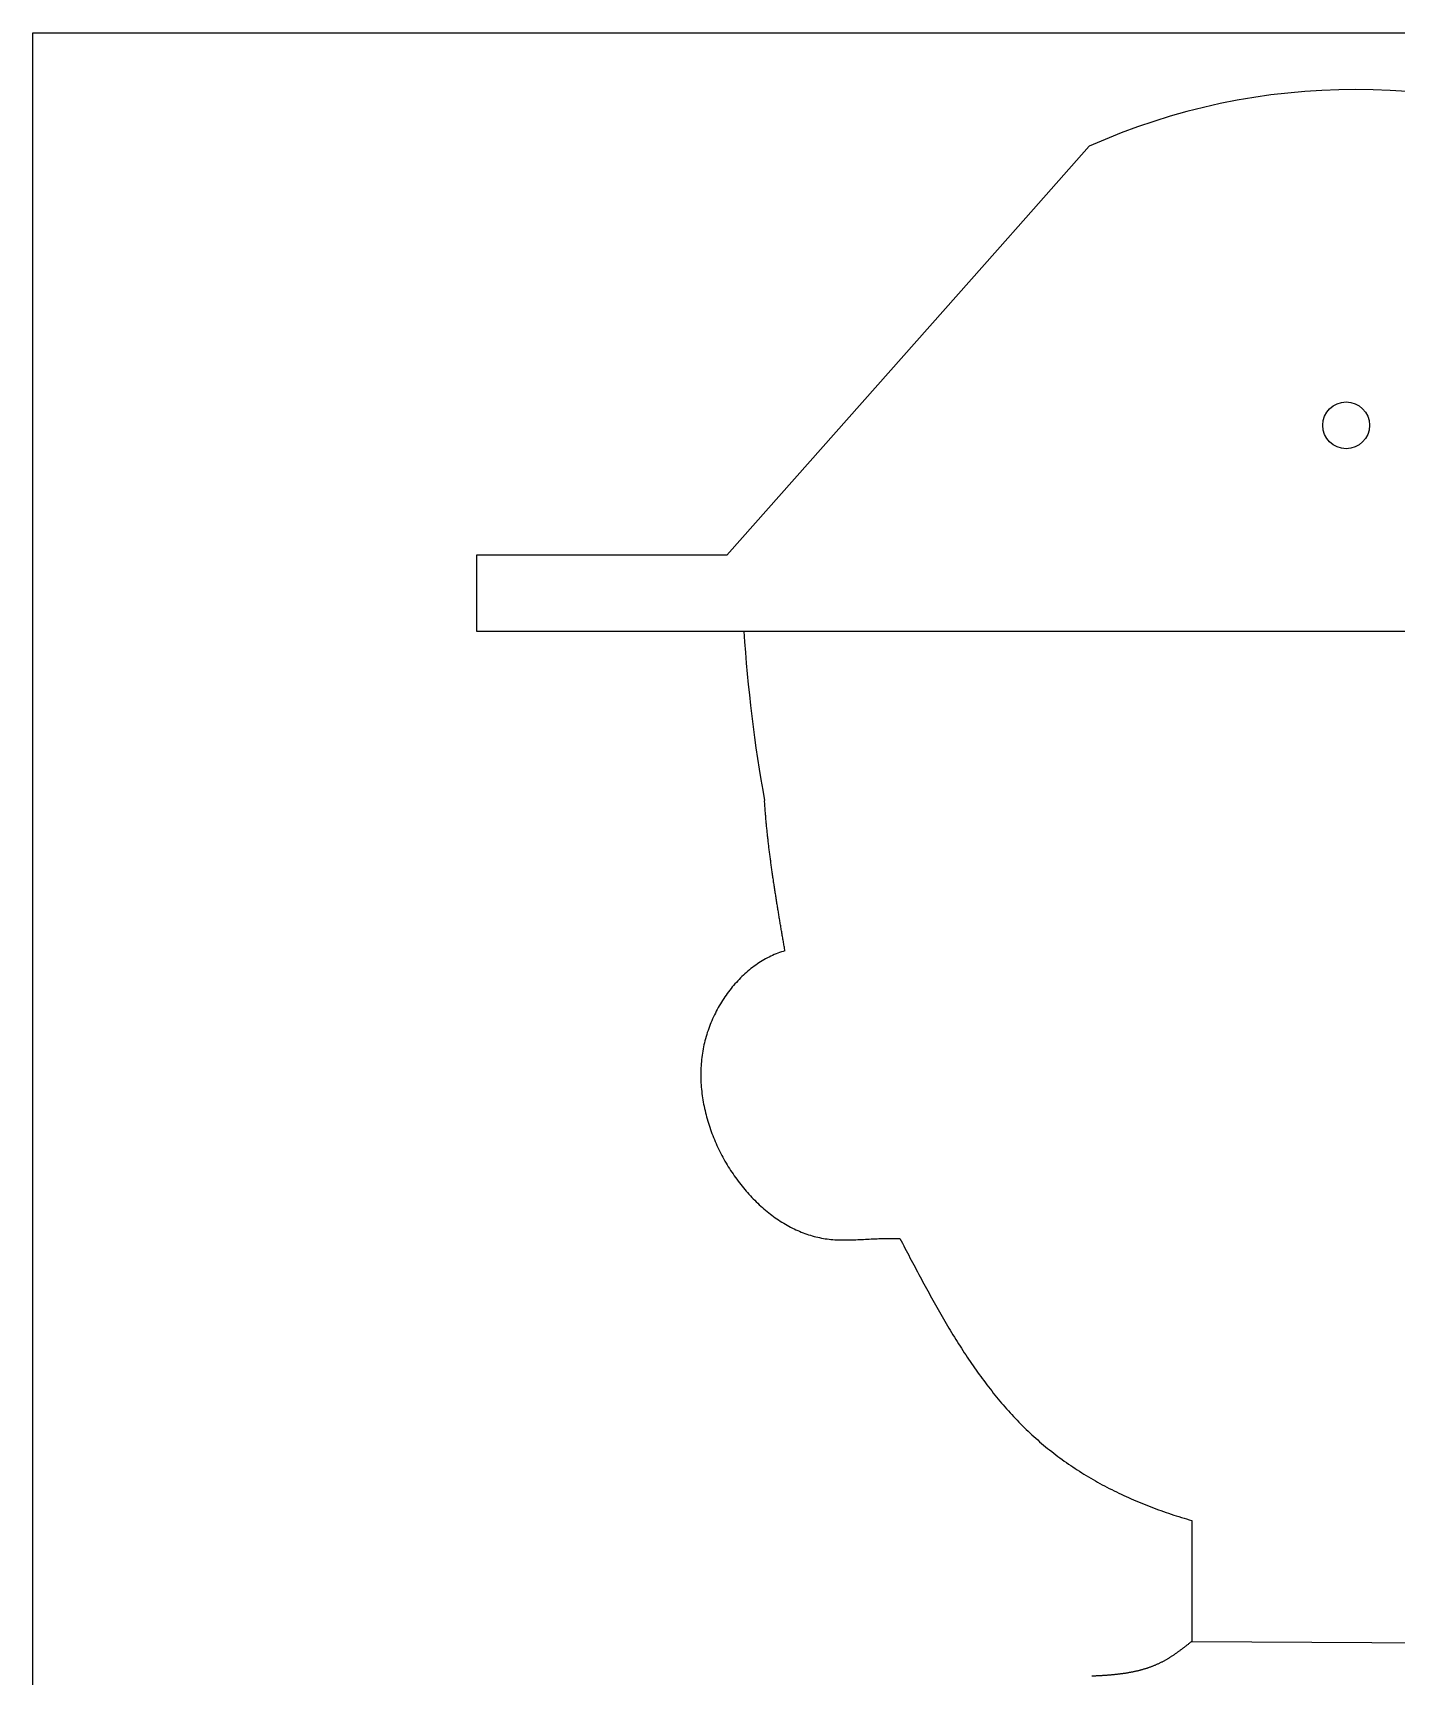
# Model space of a CAD drawing. Header units: millimetres. Extents: x 111 to 2999, y 81 to 1941.
# Drawn here: x 1903.8 to 2195.3, y 660 to 1011.3 of the extents above; entities that cross this region are included whole.
import ezdxf

# ---------------------------------------------------------------- set-up
doc = ezdxf.new("R2010")
doc.units = ezdxf.units.MM
doc.layers.add('RANGO', color=6, linetype='Continuous')

msp = doc.modelspace()

# ---------------------------------------------------------------- linework, layer by layer
for p, q in [((1903.76, 981.29), (1903.76, 1011.29)), ((2116.1, 971.78), (2110.03, 964.93)), ((2040.1, 883.38), (2310.33, 883.38)), ((2151.6, 667.43), (2219.5, 667.01))]:
    msp.add_line(p, q)
at = {"color": 0}
for points in [[(1903.76, 1011.29), (2473.76, 1011.29)], [(2473.76, 981.29), (2473.76, 81.29), (1903.76, 81.29), (1903.76, 981.29)]]:
    msp.add_lwpolyline(points, dxfattribs=at)
msp.add_lwpolyline([(2261.5, 966.57), (2243.78, 987.05, 0.21277), (2129.63, 987.05), (2116.1, 971.78)], format="xyb")
msp.add_lwpolyline([(2110.03, 964.93), (2052.18, 899.66), (1998.65, 899.66), (1998.65, 891.85), (1998.65, 883.38), (2038.21, 883.38), (2040.1, 883.38)])
for points in [[(2064.6, 815.04, 0), (2064.56, 815.29, 0), (2064.51, 815.54, 0), (2064.47, 815.8, 0), (2064.42, 816.05, 0), (2064.38, 816.3, 0), (2064.34, 816.56, 0), (2064.29, 816.81, 0), (2064.25, 817.06, 0), (2064.21, 817.32, 0), (2064.16, 817.57, 0), (2064.12, 817.82, 0), (2064.08, 818.08, 0), (2064.03, 818.33, 0), (2063.99, 818.58, 0), (2063.95, 818.84, 0), (2063.9, 819.09, 0), (2063.86, 819.34, 0), (2063.82, 819.6, 0), (2063.77, 819.85, 0), (2063.73, 820.1, 0), (2063.69, 820.36, 0), (2063.65, 820.61, 0), (2063.6, 820.86, 0), (2063.56, 821.12, 0), (2063.52, 821.37, 0), (2063.48, 821.62, 0), (2063.43, 821.88, 0), (2063.39, 822.13, 0), (2063.35, 822.38, 0), (2063.31, 822.64, 0), (2063.26, 822.89, 0), (2063.22, 823.14, 0), (2063.18, 823.4, 0), (2063.14, 823.65, 0), (2063.1, 823.9, 0), (2063.06, 824.16, 0), (2063.01, 824.41, 0), (2062.97, 824.66, 0), (2062.93, 824.92, 0), (2062.89, 825.17, 0), (2062.85, 825.42, 0), (2062.81, 825.68, 0), (2062.77, 825.93, 0), (2062.73, 826.18, 0), (2062.69, 826.44, 0), (2062.65, 826.69, 0), (2062.61, 826.94, 0), (2062.57, 827.2, 0), (2062.53, 827.45, 0), (2062.49, 827.7, 0), (2062.45, 827.96, 0), (2062.41, 828.21, 0), (2062.37, 828.46, 0), (2062.33, 828.72, 0), (2062.3, 828.97, 0), (2062.26, 829.22, 0), (2062.22, 829.48, 0), (2062.18, 829.73, 0), (2062.14, 829.98, 0), (2062.11, 830.23, 0), (2062.07, 830.49, 0), (2062.03, 830.74, 0), (2061.99, 830.99, 0), (2061.96, 831.25, 0), (2061.92, 831.5, 0), (2061.89, 831.75, 0), (2061.85, 832.01, 0), (2061.81, 832.26, 0), (2061.78, 832.51, 0), (2061.74, 832.76, 0), (2061.71, 833.02, 0), (2061.67, 833.27, 0), (2061.64, 833.52, 0), (2061.6, 833.78, 0), (2061.57, 834.03, 0), (2061.54, 834.28, 0), (2061.5, 834.53, 0), (2061.47, 834.79, 0), (2061.44, 835.04, 0), (2061.4, 835.29, 0), (2061.37, 835.55, 0), (2061.34, 835.8, 0), (2061.31, 836.05, 0), (2061.28, 836.3, 0), (2061.24, 836.56, 0), (2061.21, 836.81, 0), (2061.18, 837.06, 0), (2061.15, 837.31, 0), (2061.12, 837.57, 0), (2061.09, 837.82, 0), (2061.06, 838.07, 0), (2061.03, 838.32, 0), (2061, 838.58, 0), (2060.98, 838.83, 0), (2060.95, 839.08, 0), (2060.92, 839.34, 0), (2060.89, 839.59, 0), (2060.86, 839.84, 0), (2060.84, 840.09, 0), (2060.81, 840.34, 0), (2060.78, 840.6, 0), (2060.76, 840.85, 0), (2060.73, 841.1, 0), (2060.71, 841.35, 0), (2060.68, 841.61, 0), (2060.66, 841.86, 0), (2060.63, 842.11, 0), (2060.61, 842.36, 0), (2060.59, 842.62, 0), (2060.56, 842.87, 0), (2060.54, 843.12, 0), (2060.52, 843.37, 0), (2060.5, 843.62, 0), (2060.48, 843.88, 0), (2060.45, 844.13, 0), (2060.43, 844.38, 0), (2060.41, 844.63, 0), (2060.39, 844.88, 0), (2060.37, 845.14, 0), (2060.35, 845.39, 0), (2060.34, 845.64, 0), (2060.32, 845.89, 0), (2060.3, 846.14, 0), (2060.28, 846.4, 0), (2060.27, 846.65, 0), (2060.25, 846.9, 0), (2060.23, 847.15, 0)], [(2064.6, 815.04, 0), (2064.21, 814.92, 0), (2063.83, 814.8, 0), (2063.44, 814.67, 0), (2063.06, 814.53, 0), (2062.68, 814.38, 0), (2062.31, 814.23, 0), (2061.93, 814.06, 0), (2061.56, 813.89, 0), (2061.19, 813.71, 0), (2060.83, 813.52, 0), (2060.46, 813.33, 0), (2060.1, 813.12, 0), (2059.75, 812.91, 0), (2059.39, 812.7, 0), (2059.04, 812.47, 0), (2058.69, 812.24, 0), (2058.35, 812, 0), (2058.01, 811.76, 0), (2057.67, 811.5, 0), (2057.33, 811.24, 0), (2057, 810.98, 0), (2056.68, 810.71, 0), (2056.35, 810.43, 0), (2056.03, 810.14, 0), (2055.72, 809.85, 0), (2055.4, 809.56, 0), (2055.1, 809.25, 0), (2054.79, 808.94, 0), (2054.49, 808.63, 0), (2054.2, 808.31, 0), (2053.91, 807.99, 0), (2053.62, 807.66, 0), (2053.34, 807.32, 0), (2053.06, 806.98, 0), (2052.79, 806.63, 0), (2052.52, 806.28, 0), (2052.26, 805.93, 0), (2052, 805.57, 0), (2051.75, 805.2, 0), (2051.5, 804.84, 0), (2051.26, 804.46, 0), (2051.02, 804.09, 0), (2050.79, 803.7, 0), (2050.56, 803.32, 0), (2050.34, 802.93, 0), (2050.12, 802.54, 0), (2049.91, 802.14, 0), (2049.71, 801.74, 0), (2049.51, 801.34, 0), (2049.32, 800.93, 0), (2049.13, 800.52, 0), (2048.95, 800.11, 0), (2048.77, 799.69, 0), (2048.61, 799.27, 0), (2048.44, 798.85, 0), (2048.29, 798.43, 0), (2048.14, 798, 0), (2047.99, 797.57, 0), (2047.86, 797.14, 0), (2047.73, 796.71, 0), (2047.61, 796.27, 0), (2047.49, 795.83, 0), (2047.38, 795.4, 0), (2047.28, 794.95, 0), (2047.18, 794.51, 0), (2047.1, 794.07, 0), (2047.02, 793.62, 0), (2046.94, 793.17, 0), (2046.88, 792.73, 0), (2046.82, 792.28, 0), (2046.76, 791.83, 0), (2046.72, 791.38, 0), (2046.68, 790.92, 0), (2046.65, 790.47, 0), (2046.63, 790.02, 0), (2046.61, 789.56, 0), (2046.6, 789.11, 0), (2046.59, 788.65, 0), (2046.6, 788.2, 0), (2046.61, 787.74, 0), (2046.62, 787.28, 0), (2046.64, 786.83, 0), (2046.67, 786.37, 0), (2046.71, 785.91, 0), (2046.75, 785.45, 0), (2046.8, 785, 0), (2046.85, 784.54, 0), (2046.91, 784.08, 0), (2046.98, 783.63, 0), (2047.05, 783.17, 0), (2047.13, 782.72, 0), (2047.21, 782.26, 0), (2047.3, 781.81, 0), (2047.4, 781.36, 0), (2047.5, 780.9, 0), (2047.61, 780.45, 0), (2047.72, 780, 0), (2047.84, 779.55, 0), (2047.96, 779.11, 0), (2048.09, 778.66, 0), (2048.23, 778.21, 0), (2048.37, 777.77, 0), (2048.52, 777.33, 0), (2048.67, 776.88, 0), (2048.83, 776.44, 0), (2048.99, 776.01, 0), (2049.15, 775.57, 0), (2049.33, 775.14, 0), (2049.5, 774.7, 0), (2049.69, 774.27, 0), (2049.87, 773.84, 0), (2050.06, 773.42, 0), (2050.26, 772.99, 0), (2050.46, 772.57, 0), (2050.67, 772.15, 0), (2050.88, 771.74, 0), (2051.1, 771.32, 0), (2051.32, 770.91, 0), (2051.54, 770.5, 0), (2051.77, 770.1, 0), (2052, 769.69, 0), (2052.24, 769.29, 0), (2052.48, 768.9, 0), (2052.73, 768.5, 0), (2052.98, 768.11, 0), (2053.23, 767.72, 0), (2053.49, 767.34, 0), (2053.76, 766.96, 0), (2054.02, 766.58, 0), (2054.29, 766.21, 0), (2054.57, 765.84, 0), (2054.85, 765.47, 0), (2055.13, 765.11, 0), (2055.41, 764.75, 0), (2055.7, 764.39, 0), (2056, 764.04, 0), (2056.29, 763.7, 0), (2056.59, 763.35, 0), (2056.9, 763.02, 0), (2057.2, 762.68, 0), (2057.51, 762.35, 0), (2057.83, 762.03, 0), (2058.14, 761.71, 0), (2058.46, 761.39, 0), (2058.78, 761.08, 0), (2059.11, 760.78, 0), (2059.44, 760.47, 0), (2059.77, 760.18, 0), (2060.11, 759.89, 0), (2060.44, 759.6, 0), (2060.78, 759.32, 0), (2061.13, 759.05, 0), (2061.47, 758.78, 0), (2061.82, 758.51, 0), (2062.17, 758.25, 0), (2062.52, 758, 0), (2062.88, 757.75, 0), (2063.24, 757.51, 0), (2063.6, 757.28, 0), (2063.96, 757.05, 0), (2064.33, 756.82, 0), (2064.69, 756.6, 0), (2065.06, 756.39, 0), (2065.43, 756.19, 0), (2065.81, 755.99, 0), (2066.18, 755.79, 0), (2066.56, 755.61, 0), (2066.94, 755.43, 0), (2067.32, 755.26, 0), (2067.7, 755.09, 0), (2068.09, 754.93, 0), (2068.47, 754.78, 0), (2068.86, 754.63, 0), (2069.25, 754.49, 0), (2069.64, 754.36, 0), (2070.03, 754.24, 0), (2070.43, 754.12, 0), (2070.82, 754.01, 0), (2071.22, 753.91, 0), (2071.62, 753.82, 0), (2072.01, 753.73, 0), (2072.41, 753.65, 0), (2072.81, 753.58, 0), (2073.22, 753.51, 0), (2073.62, 753.46, 0), (2074.02, 753.41, 0), (2074.43, 753.37, 0), (2074.83, 753.33, 0), (2075.24, 753.3, 0), (2075.65, 753.28, 0), (2076.05, 753.26, 0), (2076.46, 753.25, 0), (2076.87, 753.24, 0), (2077.28, 753.24, 0), (2077.69, 753.24, 0), (2078.1, 753.25, 0), (2078.51, 753.25, 0), (2078.92, 753.27, 0), (2079.33, 753.28, 0), (2079.74, 753.29, 0), (2080.16, 753.31, 0), (2080.57, 753.33, 0), (2080.98, 753.35, 0), (2081.39, 753.37, 0), (2081.8, 753.39, 0), (2082.22, 753.42, 0), (2082.63, 753.44, 0), (2083.04, 753.46, 0), (2083.45, 753.48, 0), (2083.86, 753.5, 0), (2084.28, 753.51, 0), (2084.69, 753.53, 0), (2085.1, 753.54, 0), (2085.51, 753.55, 0), (2085.92, 753.55, 0), (2086.33, 753.56, 0), (2086.74, 753.56, 0), (2087.15, 753.56, 0), (2087.56, 753.55, 0), (2087.97, 753.55, 0), (2088.38, 753.55, 0), (2088.79, 753.54, 0), (2089.19, 753.54, 0)], [(2089.19, 753.54, 0), (2089.46, 753.03, 0), (2089.73, 752.52, 0), (2090, 752, 0), (2090.26, 751.49, 0), (2090.53, 750.98, 0), (2090.8, 750.47, 0), (2091.06, 749.96, 0), (2091.33, 749.45, 0), (2091.6, 748.94, 0), (2091.87, 748.43, 0), (2092.14, 747.92, 0), (2092.41, 747.41, 0), (2092.68, 746.9, 0), (2092.95, 746.39, 0), (2093.22, 745.89, 0), (2093.49, 745.38, 0), (2093.76, 744.87, 0), (2094.03, 744.36, 0), (2094.3, 743.86, 0), (2094.58, 743.35, 0), (2094.85, 742.85, 0), (2095.13, 742.35, 0), (2095.4, 741.84, 0), (2095.68, 741.34, 0), (2095.96, 740.84, 0), (2096.23, 740.34, 0), (2096.51, 739.84, 0), (2096.79, 739.34, 0), (2097.07, 738.84, 0), (2097.36, 738.34, 0), (2097.64, 737.85, 0), (2097.92, 737.35, 0), (2098.21, 736.86, 0), (2098.49, 736.37, 0), (2098.78, 735.88, 0), (2099.07, 735.39, 0), (2099.36, 734.9, 0), (2099.65, 734.41, 0), (2099.94, 733.92, 0), (2100.24, 733.44, 0), (2100.53, 732.95, 0), (2100.83, 732.47, 0), (2101.13, 731.99, 0), (2101.43, 731.51, 0), (2101.73, 731.03, 0), (2102.03, 730.56, 0), (2102.33, 730.08, 0), (2102.64, 729.61, 0), (2102.95, 729.13, 0), (2103.26, 728.66, 0), (2103.57, 728.2, 0), (2103.88, 727.73, 0), (2104.19, 727.26, 0), (2104.51, 726.8, 0), (2104.83, 726.34, 0), (2105.15, 725.88, 0), (2105.47, 725.42, 0), (2105.8, 724.96, 0), (2106.12, 724.51, 0), (2106.45, 724.06, 0), (2106.78, 723.61, 0), (2107.11, 723.16, 0), (2107.45, 722.72, 0), (2107.78, 722.27, 0), (2108.12, 721.83, 0), (2108.46, 721.39, 0), (2108.81, 720.95, 0), (2109.15, 720.52, 0), (2109.5, 720.09, 0), (2109.85, 719.66, 0), (2110.2, 719.23, 0), (2110.56, 718.8, 0), (2110.91, 718.38, 0), (2111.27, 717.96, 0), (2111.64, 717.54, 0), (2112, 717.12, 0), (2112.37, 716.71, 0), (2112.74, 716.3, 0), (2113.11, 715.89, 0), (2113.49, 715.49, 0), (2113.87, 715.08, 0), (2114.25, 714.68, 0), (2114.64, 714.29, 0), (2115.02, 713.89, 0), (2115.41, 713.5, 0), (2115.81, 713.11, 0), (2116.2, 712.73, 0), (2116.6, 712.34, 0), (2117, 711.96, 0), (2117.41, 711.59, 0), (2117.82, 711.21, 0), (2118.23, 710.84, 0), (2118.64, 710.48, 0), (2119.06, 710.11, 0), (2119.48, 709.75, 0), (2119.91, 709.39, 0), (2120.33, 709.04, 0), (2120.76, 708.68, 0), (2121.2, 708.34, 0), (2121.64, 707.99, 0), (2122.08, 707.65, 0), (2122.52, 707.31, 0), (2122.96, 706.97, 0), (2123.41, 706.64, 0), (2123.87, 706.31, 0), (2124.32, 705.98, 0), (2124.78, 705.66, 0), (2125.24, 705.34, 0), (2125.7, 705.02, 0), (2126.17, 704.71, 0), (2126.64, 704.4, 0), (2127.11, 704.09, 0), (2127.58, 703.79, 0), (2128.06, 703.49, 0), (2128.54, 703.19, 0), (2129.02, 702.9, 0), (2129.5, 702.6, 0), (2129.99, 702.32, 0), (2130.48, 702.03, 0), (2130.97, 701.75, 0), (2131.46, 701.47, 0), (2131.96, 701.2, 0), (2132.46, 700.92, 0), (2132.96, 700.66, 0), (2133.46, 700.39, 0), (2133.96, 700.13, 0), (2134.47, 699.87, 0), (2134.98, 699.61, 0), (2135.49, 699.36, 0), (2136.01, 699.11, 0), (2136.52, 698.87, 0), (2137.04, 698.62, 0), (2137.56, 698.38, 0), (2138.08, 698.15, 0), (2138.6, 697.91, 0), (2139.12, 697.68, 0), (2139.65, 697.46, 0), (2140.18, 697.23, 0), (2140.71, 697.01, 0), (2141.24, 696.8, 0), (2141.77, 696.58, 0), (2142.31, 696.37, 0), (2142.84, 696.16, 0), (2143.38, 695.96, 0), (2143.92, 695.76, 0), (2144.46, 695.56, 0), (2145, 695.37, 0), (2145.55, 695.18, 0), (2146.09, 694.99, 0), (2146.64, 694.8, 0), (2147.19, 694.62, 0), (2147.73, 694.44, 0), (2148.28, 694.27, 0), (2148.84, 694.1, 0), (2149.39, 693.93, 0), (2149.94, 693.76, 0), (2150.49, 693.6, 0), (2151.05, 693.44, 0), (2151.61, 693.29, 0)], [(2151.61, 693.29, 0), (2151.61, 693.09, 0), (2151.61, 692.88, 0), (2151.61, 692.68, 0), (2151.61, 692.47, 0), (2151.61, 692.27, 0), (2151.61, 692.07, 0), (2151.61, 691.86, 0), (2151.61, 691.66, 0), (2151.61, 691.46, 0), (2151.61, 691.25, 0), (2151.61, 691.05, 0), (2151.61, 690.85, 0), (2151.61, 690.64, 0), (2151.61, 690.44, 0), (2151.61, 690.23, 0), (2151.61, 690.03, 0), (2151.61, 689.83, 0), (2151.61, 689.62, 0), (2151.61, 689.42, 0), (2151.61, 689.22, 0), (2151.61, 689.01, 0), (2151.61, 688.81, 0), (2151.61, 688.6, 0), (2151.61, 688.4, 0), (2151.61, 688.2, 0), (2151.61, 687.99, 0), (2151.61, 687.79, 0), (2151.61, 687.59, 0), (2151.61, 687.38, 0), (2151.61, 687.18, 0), (2151.61, 686.98, 0), (2151.61, 686.77, 0), (2151.61, 686.57, 0), (2151.61, 686.36, 0), (2151.61, 686.16, 0), (2151.61, 685.96, 0), (2151.61, 685.75, 0), (2151.61, 685.55, 0), (2151.61, 685.35, 0), (2151.61, 685.14, 0), (2151.61, 684.94, 0), (2151.61, 684.74, 0), (2151.61, 684.53, 0), (2151.61, 684.33, 0), (2151.61, 684.12, 0), (2151.61, 683.92, 0), (2151.61, 683.72, 0), (2151.61, 683.51, 0), (2151.61, 683.31, 0), (2151.61, 683.11, 0), (2151.61, 682.9, 0), (2151.61, 682.7, 0), (2151.61, 682.5, 0), (2151.61, 682.29, 0), (2151.61, 682.09, 0), (2151.61, 681.88, 0), (2151.61, 681.68, 0), (2151.61, 681.48, 0), (2151.61, 681.27, 0), (2151.61, 681.07, 0), (2151.61, 680.87, 0), (2151.61, 680.66, 0), (2151.61, 680.46, 0), (2151.61, 680.26, 0), (2151.61, 680.05, 0), (2151.61, 679.85, 0), (2151.61, 679.64, 0), (2151.61, 679.44, 0), (2151.61, 679.24, 0), (2151.61, 679.03, 0), (2151.61, 678.83, 0), (2151.61, 678.63, 0), (2151.61, 678.42, 0), (2151.61, 678.22, 0), (2151.61, 678.02, 0), (2151.61, 677.81, 0), (2151.61, 677.61, 0), (2151.61, 677.4, 0), (2151.61, 677.2, 0), (2151.61, 677, 0), (2151.61, 676.79, 0), (2151.61, 676.59, 0), (2151.61, 676.39, 0), (2151.61, 676.18, 0), (2151.61, 675.98, 0), (2151.61, 675.78, 0), (2151.61, 675.57, 0), (2151.61, 675.37, 0), (2151.61, 675.16, 0), (2151.61, 674.96, 0), (2151.61, 674.76, 0), (2151.61, 674.55, 0), (2151.61, 674.35, 0), (2151.61, 674.15, 0), (2151.61, 673.94, 0), (2151.61, 673.74, 0), (2151.61, 673.53, 0), (2151.61, 673.33, 0), (2151.61, 673.13, 0), (2151.61, 672.92, 0), (2151.61, 672.72, 0), (2151.61, 672.52, 0), (2151.61, 672.31, 0), (2151.61, 672.11, 0), (2151.61, 671.91, 0), (2151.61, 671.7, 0), (2151.61, 671.5, 0), (2151.61, 671.29, 0), (2151.61, 671.09, 0), (2151.61, 670.89, 0), (2151.61, 670.68, 0), (2151.61, 670.48, 0), (2151.61, 670.28, 0), (2151.61, 670.07, 0), (2151.61, 669.87, 0), (2151.61, 669.67, 0), (2151.61, 669.46, 0), (2151.61, 669.26, 0), (2151.61, 669.05, 0), (2151.61, 668.85, 0), (2151.61, 668.65, 0), (2151.61, 668.44, 0), (2151.61, 668.24, 0), (2151.61, 668.04, 0), (2151.61, 667.83, 0), (2151.61, 667.63, 0), (2151.61, 667.43, 0)], [(2151.61, 667.43, 0), (2151.49, 667.33, 0), (2151.37, 667.24, 0), (2151.26, 667.15, 0), (2151.14, 667.06, 0), (2151.02, 666.97, 0), (2150.9, 666.87, 0), (2150.79, 666.78, 0), (2150.67, 666.69, 0), (2150.55, 666.6, 0), (2150.43, 666.51, 0), (2150.32, 666.42, 0), (2150.2, 666.33, 0), (2150.08, 666.23, 0), (2149.96, 666.14, 0), (2149.85, 666.05, 0), (2149.73, 665.96, 0), (2149.61, 665.87, 0), (2149.49, 665.79, 0), (2149.37, 665.7, 0), (2149.26, 665.61, 0), (2149.14, 665.52, 0), (2149.02, 665.43, 0), (2148.9, 665.35, 0), (2148.78, 665.26, 0), (2148.66, 665.17, 0), (2148.54, 665.09, 0), (2148.42, 665, 0), (2148.3, 664.92, 0), (2148.18, 664.83, 0), (2148.06, 664.75, 0), (2147.94, 664.66, 0), (2147.82, 664.58, 0), (2147.7, 664.5, 0), (2147.58, 664.42, 0), (2147.46, 664.34, 0), (2147.34, 664.26, 0), (2147.22, 664.18, 0), (2147.09, 664.1, 0), (2146.97, 664.02, 0), (2146.85, 663.94, 0), (2146.73, 663.87, 0), (2146.6, 663.79, 0), (2146.48, 663.72, 0), (2146.36, 663.64, 0), (2146.23, 663.57, 0), (2146.11, 663.5, 0), (2145.98, 663.42, 0), (2145.86, 663.35, 0), (2145.73, 663.28, 0), (2145.61, 663.21, 0), (2145.48, 663.15, 0), (2145.36, 663.08, 0), (2145.23, 663.01, 0), (2145.1, 662.95, 0), (2144.97, 662.88, 0), (2144.85, 662.82, 0), (2144.72, 662.76, 0), (2144.59, 662.7, 0), (2144.46, 662.64, 0), (2144.33, 662.58, 0), (2144.2, 662.52, 0), (2144.07, 662.46, 0), (2143.94, 662.41, 0), (2143.81, 662.35, 0), (2143.68, 662.3, 0), (2143.55, 662.24, 0), (2143.42, 662.19, 0), (2143.29, 662.14, 0), (2143.15, 662.08, 0), (2143.02, 662.03, 0), (2142.89, 661.98, 0), (2142.76, 661.94, 0), (2142.62, 661.89, 0), (2142.49, 661.84, 0), (2142.36, 661.79, 0), (2142.22, 661.75, 0), (2142.09, 661.7, 0), (2141.95, 661.66, 0), (2141.82, 661.62, 0), (2141.68, 661.57, 0), (2141.54, 661.53, 0), (2141.41, 661.49, 0), (2141.27, 661.45, 0), (2141.14, 661.41, 0), (2141, 661.37, 0), (2140.86, 661.33, 0), (2140.72, 661.3, 0), (2140.59, 661.26, 0), (2140.45, 661.22, 0), (2140.31, 661.19, 0), (2140.17, 661.15, 0), (2140.03, 661.12, 0), (2139.89, 661.09, 0), (2139.75, 661.05, 0), (2139.61, 661.02, 0), (2139.47, 660.99, 0), (2139.33, 660.96, 0), (2139.19, 660.93, 0), (2139.05, 660.9, 0), (2138.91, 660.87, 0), (2138.77, 660.84, 0), (2138.63, 660.82, 0), (2138.49, 660.79, 0), (2138.35, 660.76, 0), (2138.2, 660.74, 0), (2138.06, 660.71, 0), (2137.92, 660.69, 0), (2137.78, 660.66, 0), (2137.63, 660.64, 0), (2137.49, 660.62, 0), (2137.35, 660.59, 0), (2137.2, 660.57, 0), (2137.06, 660.55, 0), (2136.92, 660.53, 0), (2136.77, 660.51, 0), (2136.63, 660.49, 0), (2136.48, 660.47, 0), (2136.34, 660.45, 0), (2136.19, 660.43, 0), (2136.05, 660.41, 0), (2135.9, 660.4, 0), (2135.76, 660.38, 0), (2135.61, 660.36, 0), (2135.46, 660.34, 0), (2135.32, 660.33, 0), (2135.17, 660.31, 0), (2135.03, 660.3, 0), (2134.88, 660.28, 0), (2134.73, 660.27, 0), (2134.58, 660.26, 0), (2134.44, 660.24, 0), (2134.29, 660.23, 0), (2134.14, 660.22, 0), (2133.99, 660.2, 0), (2133.85, 660.19, 0), (2133.7, 660.18, 0), (2133.55, 660.17, 0), (2133.4, 660.16, 0), (2133.25, 660.15, 0), (2133.1, 660.14, 0), (2132.96, 660.13, 0), (2132.81, 660.12, 0), (2132.66, 660.11, 0), (2132.51, 660.1, 0), (2132.36, 660.09, 0), (2132.21, 660.08, 0), (2132.06, 660.07, 0), (2131.91, 660.06, 0), (2131.76, 660.06, 0), (2131.61, 660.05, 0), (2131.46, 660.04, 0), (2131.31, 660.03, 0), (2131.16, 660.03, 0), (2131.01, 660.02, 0), (2130.86, 660.01, 0), (2130.71, 660.01, 0), (2130.56, 660, 0), (2130.41, 660, 0), (2130.25, 659.99, 0)]]:
    msp.add_polyline3d(points)
msp.add_arc((2370.46, 903.24), 315.26, 183.6104, 190.2466)
at = {"layer": 'RANGO', "color": 0}
msp.add_circle((2184.6, 927.39), 5, dxfattribs=at)

doc.saveas('drawing.dxf')
